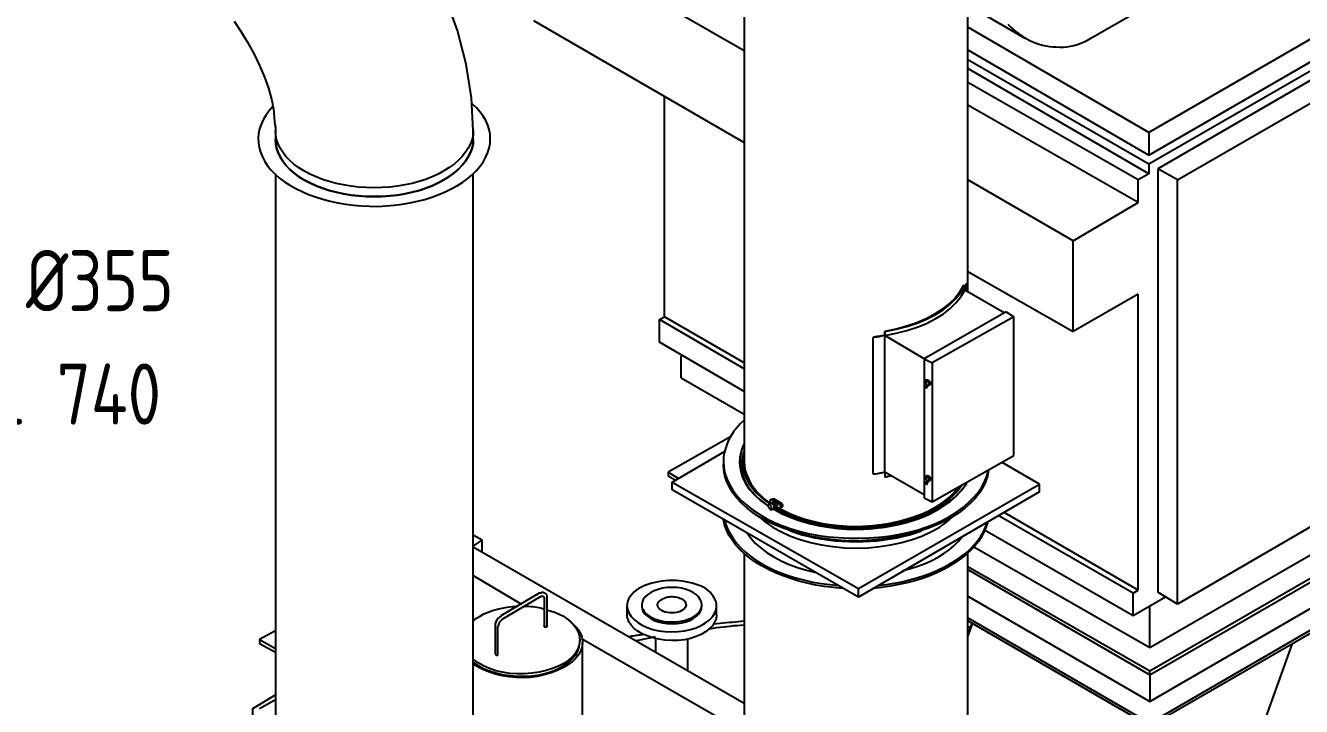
# Model space of a CAD drawing. Header units: metres. Extents: x 20 to 415, y 5 to 292.
# Drawn here: x 209.29 to 231.01, y 149.44 to 161.04 of the extents above; entities that cross this region are included whole.
import ezdxf

# ---------------------------------------------------------------- set-up
doc = ezdxf.new("R2010")
doc.units = ezdxf.units.M
for name, color, linetype in [('АРМАТУРА', 8, 'Continuous'), ('ВОЗДУХОВОДЫ', 7, 'Continuous'), ('ОБОЗНАЧЕНИЯ', 7, 'Continuous'), ('ОБОРУДОВАНИЕ', 8, 'Continuous')]:
    doc.layers.add(name, color=color, linetype=linetype)
doc.styles.add('GOST', font='isocpeur.ttf')

msp = doc.modelspace()

# ---------------------------------------------------------------- linework, layer by layer
at = {"layer": 'АРМАТУРА'}
for points in [[(223.92, 155.829), (224.111, 155.869), (224.293, 155.919), (224.463, 155.978), (224.621, 156.046), (224.766, 156.122), (224.897, 156.207), (225.013, 156.299), (225.113, 156.398), (225.196, 156.504), (225.261, 156.617)], [(225.261, 156.617), (225.196, 156.504), (225.113, 156.398), (225.013, 156.299), (224.897, 156.207), (224.766, 156.122), (224.621, 156.046), (224.463, 155.978), (224.293, 155.919), (224.111, 155.869), (223.92, 155.829)], [(223.92, 155.829), (224.112, 155.865), (224.294, 155.913), (224.467, 155.97), (224.627, 156.038), (224.775, 156.114), (224.908, 156.198), (225.027, 156.29), (225.128, 156.388), (225.212, 156.492), (225.278, 156.6)], [(225.261, 156.533), (225.266, 156.543), (225.271, 156.553), (225.276, 156.564), (225.281, 156.574), (225.286, 156.585), (225.291, 156.597), (225.296, 156.609), (225.301, 156.622), (225.306, 156.636), (225.311, 156.65)], [(225.278, 156.55), (225.278, 156.56), (225.279, 156.57), (225.282, 156.58), (225.285, 156.59), (225.288, 156.6), (225.292, 156.61), (225.296, 156.62), (225.301, 156.63), (225.306, 156.64), (225.311, 156.65)], [(225.278, 156.533), (225.283, 156.544), (225.287, 156.555), (225.292, 156.567), (225.297, 156.579), (225.301, 156.592), (225.304, 156.604), (225.307, 156.617), (225.309, 156.629), (225.311, 156.64), (225.311, 156.65)], [(225.278, 156.533), (225.278, 156.6)], [(225.311, 156.65), (225.311, 156.5)], [(223.92, 155.762), (224.112, 155.798), (224.294, 155.844), (224.467, 155.9), (224.627, 155.966), (224.775, 156.041), (224.908, 156.124), (225.027, 156.216), (225.128, 156.314), (225.212, 156.421), (225.278, 156.533)], [(225.948, 156.148), (225.278, 156.533)], [(225.982, 156.164), (224.59, 155.36)], [(226.116, 156.08), (224.724, 155.293)], [(225.982, 156.164), (226.116, 156.08)], [(226.116, 153.717), (226.116, 156.08)], [(223.92, 155.762), (223.9, 155.757), (223.88, 155.754), (223.859, 155.751), (223.839, 155.748), (223.819, 155.745), (223.799, 155.743), (223.779, 155.74), (223.759, 155.737), (223.739, 155.733), (223.719, 155.728)], [(223.92, 155.762), (223.9, 155.757), (223.88, 155.754), (223.859, 155.751), (223.839, 155.748), (223.819, 155.745), (223.799, 155.743), (223.779, 155.74), (223.759, 155.737), (223.739, 155.733), (223.719, 155.728)], [(223.92, 155.762), (223.9, 155.757), (223.88, 155.752), (223.859, 155.747), (223.839, 155.743), (223.819, 155.739), (223.799, 155.735), (223.779, 155.733), (223.759, 155.73), (223.739, 155.729), (223.719, 155.728)], [(223.92, 155.829), (223.92, 155.762)], [(223.92, 155.762), (223.92, 155.829)], [(224.59, 155.36), (223.92, 155.762)], [(223.92, 153.432), (223.92, 155.762)], [(223.719, 153.399), (223.719, 155.728)], [(224.59, 155.36), (224.59, 152.996)], [(224.59, 155.36), (224.724, 155.293)], [(224.724, 155.293), (224.724, 152.929)], [(224.607, 154.991), (224.624, 155.024)], [(224.641, 154.974), (224.607, 154.991)], [(224.624, 154.974), (224.619, 154.974), (224.616, 154.972), (224.613, 154.971), (224.611, 154.968), (224.609, 154.966), (224.608, 154.963), (224.608, 154.961), (224.607, 154.959), (224.607, 154.958), (224.607, 154.957), (224.612, 154.952), (224.615, 154.948), (224.619, 154.943), (224.621, 154.938), (224.624, 154.934), (224.626, 154.931), (224.629, 154.928), (224.632, 154.926), (224.636, 154.924), (224.641, 154.924)], [(224.607, 154.857), (224.641, 154.924)], [(224.607, 154.857), (224.641, 154.924)], [(224.624, 155.008), (224.674, 154.991)], [(224.624, 154.974), (224.624, 154.974), (224.624, 154.974)], [(224.657, 154.907), (224.624, 154.857)], [(224.641, 154.974), (224.674, 154.991)], [(224.657, 154.907), (224.662, 154.912), (224.666, 154.916), (224.668, 154.919), (224.671, 154.921), (224.672, 154.924), (224.673, 154.926), (224.674, 154.929), (224.674, 154.932), (224.674, 154.936), (224.674, 154.941), (224.67, 154.946), (224.666, 154.951), (224.663, 154.955), (224.66, 154.96), (224.657, 154.964), (224.655, 154.967), (224.652, 154.97), (224.649, 154.972), (224.645, 154.974), (224.641, 154.974)], [(224.641, 154.907), (224.645, 154.907), (224.649, 154.907), (224.652, 154.907), (224.654, 154.907), (224.655, 154.907), (224.656, 154.907), (224.657, 154.907), (224.657, 154.907), (224.657, 154.907), (224.657, 154.907)], [(224.657, 154.991), (224.657, 154.991), (224.657, 154.991)], [(224.657, 154.991), (224.662, 154.99), (224.667, 154.989), (224.672, 154.987), (224.676, 154.984), (224.68, 154.981), (224.684, 154.977), (224.687, 154.972), (224.689, 154.967), (224.69, 154.962), (224.691, 154.957), (224.691, 154.952), (224.691, 154.948), (224.691, 154.943), (224.691, 154.938), (224.691, 154.934), (224.691, 154.931), (224.691, 154.928), (224.691, 154.926), (224.691, 154.924), (224.691, 154.924)], [(224.657, 154.907), (224.691, 154.924)], [(224.724, 152.929), (226.116, 153.717)], [(223.92, 153.432), (223.9, 153.427), (223.88, 153.422), (223.859, 153.417), (223.839, 153.413), (223.819, 153.409), (223.799, 153.406), (223.779, 153.403), (223.759, 153.4), (223.739, 153.399), (223.719, 153.399)], [(223.92, 153.432), (223.92, 153.348)], [(224.59, 153.047), (223.92, 153.432)], [(224.037, 153.365), (224.023, 153.365), (224.009, 153.363), (223.996, 153.362), (223.984, 153.359), (223.972, 153.357), (223.961, 153.354), (223.95, 153.352), (223.94, 153.35), (223.93, 153.349), (223.92, 153.348)], [(224.641, 153.332), (224.607, 153.365)], [(224.624, 153.348), (224.619, 153.348), (224.616, 153.347), (224.613, 153.345), (224.611, 153.342), (224.609, 153.34), (224.608, 153.337), (224.608, 153.335), (224.607, 153.333), (224.607, 153.332), (224.607, 153.332), (224.612, 153.326), (224.615, 153.322), (224.619, 153.317), (224.621, 153.313), (224.624, 153.309), (224.626, 153.305), (224.629, 153.302), (224.632, 153.3), (224.636, 153.298), (224.641, 153.298)], [(224.624, 153.382), (224.674, 153.365)], [(224.624, 153.348), (224.624, 153.348), (224.624, 153.348)], [(224.674, 153.365), (224.641, 153.348)], [(224.657, 153.281), (224.662, 153.282), (224.666, 153.283), (224.668, 153.285), (224.671, 153.288), (224.672, 153.292), (224.673, 153.296), (224.674, 153.3), (224.674, 153.305), (224.674, 153.31), (224.674, 153.315), (224.67, 153.319), (224.666, 153.323), (224.663, 153.326), (224.66, 153.329), (224.657, 153.332), (224.655, 153.334), (224.652, 153.337), (224.649, 153.34), (224.645, 153.344), (224.641, 153.348)], [(224.657, 153.365), (224.662, 153.365), (224.667, 153.363), (224.672, 153.361), (224.676, 153.358), (224.68, 153.355), (224.684, 153.351), (224.687, 153.346), (224.689, 153.341), (224.69, 153.337), (224.691, 153.332), (224.691, 153.326), (224.691, 153.322), (224.691, 153.317), (224.691, 153.313), (224.691, 153.309), (224.691, 153.305), (224.691, 153.302), (224.691, 153.3), (224.691, 153.298), (224.691, 153.298)], [(224.607, 153.231), (224.641, 153.298)], [(224.607, 153.231), (224.641, 153.298)], [(224.657, 153.281), (224.624, 153.214)], [(224.641, 153.281), (224.645, 153.281), (224.649, 153.281), (224.652, 153.281), (224.654, 153.281), (224.655, 153.281), (224.656, 153.281), (224.657, 153.281), (224.657, 153.281), (224.657, 153.281), (224.657, 153.281)], [(224.657, 153.281), (224.691, 153.298)], [(221.975, 152.963), (221.971, 152.962), (221.967, 152.959), (221.965, 152.955), (221.963, 152.949), (221.963, 152.942), (221.963, 152.934), (221.965, 152.925), (221.967, 152.916), (221.971, 152.906), (221.975, 152.896)], [(221.992, 152.963), (221.992, 152.963), (221.991, 152.963), (221.989, 152.963), (221.986, 152.963), (221.984, 152.963), (221.981, 152.963), (221.979, 152.963), (221.977, 152.963), (221.976, 152.963), (221.975, 152.963)], [(222.009, 152.963), (222.004, 152.967), (222.001, 152.971), (221.998, 152.974), (221.996, 152.976), (221.994, 152.977), (221.993, 152.978), (221.993, 152.979), (221.992, 152.979), (221.992, 152.98), (221.992, 152.98)], [(222.009, 152.963), (222.004, 152.967), (222.001, 152.971), (221.998, 152.974), (221.996, 152.976), (221.994, 152.977), (221.993, 152.978), (221.993, 152.979), (221.992, 152.979), (221.992, 152.98), (221.992, 152.98)], [(221.992, 152.98), (222.009, 152.963)], [(221.992, 152.98), (222.009, 152.963)], [(222.11, 152.896), (221.992, 152.963)], [(221.992, 152.896), (222.009, 152.929)], [(222.009, 152.98), (222.026, 152.98)], [(222.126, 152.912), (222.009, 152.963)], [(222.009, 152.929), (222.042, 152.896)], [(222.042, 152.879), (222.041, 152.884), (222.039, 152.889), (222.035, 152.894), (222.031, 152.898), (222.026, 152.902), (222.021, 152.906), (222.016, 152.908), (222.012, 152.911), (222.01, 152.912), (222.009, 152.912)], [(222.143, 152.912), (222.026, 152.98)], [(222.026, 152.946), (222.076, 152.912)], [(222.042, 152.896), (222.076, 152.912)], [(222.076, 152.912), (222.093, 152.862)], [(222.143, 152.829), (222.148, 152.829), (222.151, 152.83), (222.154, 152.833), (222.156, 152.836), (222.158, 152.839), (222.159, 152.843), (222.159, 152.848), (222.16, 152.852), (222.16, 152.857), (222.16, 152.862), (222.155, 152.867), (222.152, 152.872), (222.148, 152.877), (222.146, 152.882), (222.143, 152.887), (222.141, 152.892), (222.138, 152.897), (222.135, 152.902), (222.131, 152.907), (222.126, 152.912)], [(222.143, 152.829), (222.148, 152.829), (222.151, 152.83), (222.154, 152.833), (222.156, 152.836), (222.158, 152.839), (222.159, 152.843), (222.159, 152.848), (222.16, 152.852), (222.16, 152.857), (222.16, 152.862), (222.155, 152.867), (222.152, 152.872), (222.148, 152.877), (222.146, 152.882), (222.143, 152.887), (222.141, 152.892), (222.138, 152.897), (222.135, 152.902), (222.131, 152.907), (222.126, 152.912)], [(222.126, 152.912), (222.131, 152.907), (222.135, 152.902), (222.138, 152.897), (222.141, 152.892), (222.143, 152.887), (222.146, 152.882), (222.148, 152.877), (222.152, 152.872), (222.155, 152.867), (222.16, 152.862), (222.16, 152.857), (222.16, 152.852), (222.159, 152.848), (222.159, 152.843), (222.158, 152.839), (222.156, 152.836), (222.154, 152.833), (222.151, 152.83), (222.148, 152.829), (222.143, 152.829)], [(222.126, 152.912), (222.131, 152.907), (222.135, 152.902), (222.138, 152.897), (222.141, 152.892), (222.143, 152.887), (222.146, 152.882), (222.148, 152.877), (222.152, 152.872), (222.155, 152.867), (222.16, 152.862), (222.16, 152.857), (222.16, 152.852), (222.159, 152.848), (222.159, 152.843), (222.158, 152.839), (222.156, 152.836), (222.154, 152.833), (222.151, 152.83), (222.148, 152.829), (222.143, 152.829)], [(222.143, 152.912), (222.148, 152.912), (222.151, 152.911), (222.155, 152.908), (222.157, 152.906), (222.16, 152.902), (222.162, 152.898), (222.165, 152.894), (222.168, 152.889), (222.172, 152.884), (222.177, 152.879), (222.177, 152.874), (222.176, 152.869), (222.176, 152.864), (222.176, 152.859), (222.175, 152.854), (222.173, 152.849), (222.171, 152.844), (222.168, 152.839), (222.164, 152.834), (222.16, 152.829)], [(224.59, 152.996), (224.724, 152.929)], [(221.942, 152.879), (221.937, 152.878), (221.934, 152.875), (221.931, 152.871), (221.93, 152.866), (221.929, 152.86), (221.93, 152.854), (221.931, 152.847), (221.934, 152.84), (221.937, 152.834), (221.942, 152.829), (221.947, 152.82), (221.952, 152.812), (221.957, 152.807), (221.962, 152.802), (221.967, 152.799), (221.972, 152.797), (221.977, 152.796), (221.982, 152.795), (221.987, 152.795), (221.992, 152.795)], [(221.975, 152.896), (221.942, 152.879)], [(221.992, 152.812), (221.992, 152.817), (221.992, 152.822), (221.992, 152.827), (221.991, 152.832), (221.99, 152.837), (221.989, 152.842), (221.986, 152.847), (221.984, 152.852), (221.98, 152.857), (221.975, 152.862), (221.97, 152.867), (221.966, 152.87), (221.961, 152.873), (221.956, 152.875), (221.952, 152.877), (221.949, 152.878), (221.946, 152.878), (221.944, 152.879), (221.942, 152.879), (221.942, 152.879)], [(221.975, 152.896), (221.98, 152.9), (221.984, 152.902), (221.987, 152.903), (221.99, 152.903), (221.992, 152.902), (221.995, 152.901), (221.998, 152.899), (222.001, 152.897), (222.004, 152.896), (222.009, 152.896), (222.013, 152.891), (222.017, 152.886), (222.02, 152.881), (222.022, 152.876), (222.024, 152.871), (222.025, 152.866), (222.025, 152.86), (222.026, 152.855), (222.026, 152.85), (222.026, 152.845)], [(221.992, 152.795), (222.026, 152.812)], [(221.992, 152.795), (221.992, 152.796), (221.992, 152.797), (221.992, 152.799), (221.992, 152.801), (221.992, 152.804), (221.992, 152.806), (221.992, 152.808), (221.992, 152.81), (221.992, 152.811), (221.992, 152.812)], [(222.026, 152.845), (222.026, 152.841), (222.026, 152.837), (222.026, 152.834), (222.026, 152.831), (222.026, 152.829), (222.026, 152.826), (222.026, 152.823), (222.026, 152.82), (222.026, 152.816), (222.026, 152.812)], [(222.042, 152.896), (222.059, 152.845)], [(222.042, 152.845), (222.043, 152.846), (222.044, 152.847), (222.046, 152.849), (222.047, 152.852), (222.049, 152.856), (222.05, 152.86), (222.05, 152.864), (222.049, 152.869), (222.047, 152.874), (222.042, 152.879)], [(222.042, 152.829), (222.076, 152.845)], [(222.059, 152.845), (222.093, 152.862)], [(222.11, 152.812), (222.076, 152.845)], [(222.126, 152.812), (222.131, 152.817), (222.135, 152.822), (222.137, 152.827), (222.14, 152.832), (222.141, 152.837), (222.142, 152.842), (222.143, 152.847), (222.143, 152.852), (222.143, 152.857), (222.143, 152.862), (222.143, 152.867), (222.141, 152.872), (222.139, 152.877), (222.136, 152.881), (222.133, 152.885), (222.129, 152.889), (222.124, 152.892), (222.119, 152.894), (222.115, 152.895), (222.11, 152.896)], [(222.11, 152.812), (222.114, 152.812), (222.118, 152.812), (222.121, 152.812), (222.123, 152.812), (222.124, 152.812), (222.125, 152.812), (222.126, 152.812), (222.126, 152.812), (222.126, 152.812), (222.126, 152.812)]]:
    msp.add_lwpolyline(points, dxfattribs=at)
at = {"layer": 'ВОЗДУХОВОДЫ'}
for points in [[(216.913, 159.248), (216.882, 159.809), (216.79, 160.379), (216.641, 160.951), (216.439, 161.519), (216.188, 162.073), (215.892, 162.607), (215.555, 163.114), (215.18, 163.586), (214.771, 164.015), (214.332, 164.394), (214.271, 164.444), (214.208, 164.493), (214.143, 164.541), (214.078, 164.587), (214.012, 164.633), (213.945, 164.678), (213.878, 164.722), (213.811, 164.764), (213.744, 164.806), (213.678, 164.847)], [(221.523, 162.165), (221.523, 153.616)], [(227.423, 160.824), (229.786, 162.182)], [(224.808, 161.696), (226.3, 160.824)], [(225.328, 156.5), (225.328, 161.394)], [(212.841, 161.113), (212.963, 160.933), (213.077, 160.744), (213.181, 160.551), (213.275, 160.356), (213.356, 160.161), (213.424, 159.97), (213.477, 159.785), (213.487, 159.74), (213.495, 159.696), (213.503, 159.654), (213.509, 159.612), (213.515, 159.571), (213.519, 159.531), (213.523, 159.493), (213.525, 159.455), (213.527, 159.418), (213.527, 159.383), (213.532, 159.368), (213.536, 159.354), (213.538, 159.341), (213.541, 159.328), (213.542, 159.316), (213.543, 159.303), (213.544, 159.29), (213.544, 159.277), (213.544, 159.263), (213.544, 159.248)], [(226.011, 161.063), (226.04, 161.034), (226.069, 161.006), (226.097, 160.98), (226.126, 160.954), (226.155, 160.929), (226.185, 160.906), (226.217, 160.883), (226.249, 160.861), (226.283, 160.841)], [(226.283, 160.841), (226.334, 160.812), (226.386, 160.785), (226.439, 160.76), (226.492, 160.738), (226.547, 160.719), (226.603, 160.703), (226.66, 160.69), (226.718, 160.681), (226.777, 160.675), (226.836, 160.673), (226.897, 160.67), (226.957, 160.671), (227.017, 160.676), (227.077, 160.685), (227.136, 160.698), (227.195, 160.715), (227.253, 160.737), (227.311, 160.762), (227.367, 160.791), (227.423, 160.824)], [(213.494, 159.651), (213.433, 159.579), (213.38, 159.506), (213.335, 159.431), (213.3, 159.355), (213.274, 159.278), (213.257, 159.199), (213.251, 159.12), (213.254, 159.04), (213.268, 158.96), (213.293, 158.88), (213.323, 158.8), (213.363, 158.723), (213.412, 158.648), (213.471, 158.576), (213.538, 158.507), (213.614, 158.44), (213.698, 158.377), (213.79, 158.318), (213.89, 158.262), (213.997, 158.209), (214.11, 158.161), (214.228, 158.119), (214.349, 158.081), (214.475, 158.048), (214.604, 158.021), (214.737, 157.998), (214.871, 157.98), (215.008, 157.968), (215.147, 157.96), (215.287, 157.958), (215.427, 157.965), (215.565, 157.978), (215.699, 157.996), (215.831, 158.018), (215.96, 158.046), (216.085, 158.078), (216.206, 158.116), (216.324, 158.159), (216.436, 158.207), (216.545, 158.26), (216.642, 158.312), (216.733, 158.37), (216.817, 158.431), (216.894, 158.497), (216.964, 158.565), (217.025, 158.637), (217.078, 158.712), (217.122, 158.788), (217.157, 158.867), (217.182, 158.947), (217.197, 159.027), (217.202, 159.107), (217.197, 159.187), (217.183, 159.265), (217.159, 159.343), (217.125, 159.419), (217.082, 159.493), (217.029, 159.565), (216.967, 159.634), (216.897, 159.701)], [(213.544, 159.248), (213.544, 159.098)], [(216.913, 159.248), (216.908, 159.173), (216.892, 159.098), (216.865, 159.024), (216.828, 158.951), (216.781, 158.88), (216.725, 158.81), (216.66, 158.743), (216.585, 158.679), (216.502, 158.619), (216.41, 158.561), (216.316, 158.508), (216.214, 158.461), (216.106, 158.418), (215.992, 158.381), (215.872, 158.35), (215.748, 158.324), (215.62, 158.303), (215.489, 158.288), (215.356, 158.279), (215.22, 158.276), (215.09, 158.279), (214.96, 158.288), (214.831, 158.303), (214.705, 158.324), (214.581, 158.35), (214.461, 158.381), (214.345, 158.418), (214.235, 158.461), (214.129, 158.508), (214.03, 158.561), (213.939, 158.619), (213.857, 158.679), (213.785, 158.743), (213.722, 158.81), (213.668, 158.88), (213.624, 158.951), (213.589, 159.024), (213.564, 159.098), (213.549, 159.173), (213.544, 159.248)], [(216.913, 159.248), (216.913, 159.248), (216.913, 159.248)], [(216.913, 159.098), (216.913, 159.248)], [(213.544, 159.098), (213.549, 159.022), (213.564, 158.947), (213.589, 158.873), (213.624, 158.8), (213.668, 158.729), (213.722, 158.66), (213.785, 158.593), (213.857, 158.529), (213.939, 158.468), (214.03, 158.41), (214.129, 158.358), (214.235, 158.31), (214.345, 158.268), (214.461, 158.231), (214.581, 158.199), (214.705, 158.173), (214.831, 158.152), (214.96, 158.137), (215.09, 158.128), (215.22, 158.125), (215.356, 158.128), (215.489, 158.137), (215.62, 158.152), (215.748, 158.173), (215.872, 158.199), (215.992, 158.231), (216.106, 158.268), (216.214, 158.31), (216.316, 158.358), (216.41, 158.41), (216.502, 158.468), (216.585, 158.529), (216.66, 158.593), (216.725, 158.66), (216.781, 158.729), (216.828, 158.8), (216.865, 158.873), (216.892, 158.947), (216.908, 159.022), (216.913, 159.098)], [(216.913, 159.098), (216.908, 159.022), (216.892, 158.947), (216.865, 158.873), (216.828, 158.8), (216.781, 158.729), (216.725, 158.66), (216.66, 158.593), (216.585, 158.529), (216.502, 158.468), (216.41, 158.41), (216.316, 158.358), (216.214, 158.31), (216.106, 158.268), (215.992, 158.231), (215.872, 158.199), (215.748, 158.173), (215.62, 158.152), (215.489, 158.137), (215.356, 158.128), (215.22, 158.125), (215.09, 158.128), (214.96, 158.137), (214.831, 158.152), (214.705, 158.173), (214.581, 158.199), (214.461, 158.231), (214.345, 158.268), (214.235, 158.31), (214.129, 158.358), (214.03, 158.41), (213.939, 158.468), (213.857, 158.529), (213.785, 158.593), (213.722, 158.66), (213.668, 158.729), (213.624, 158.8), (213.589, 158.873), (213.564, 158.947), (213.549, 159.022), (213.544, 159.098)], [(213.544, 158.511), (213.544, 145.42)], [(216.913, 145.42), (216.913, 158.511)], [(221.523, 152.041), (221.523, 147.767)], [(225.328, 147.767), (225.328, 152.041)]]:
    msp.add_lwpolyline(points, dxfattribs=at)
at = {"layer": 'ОБОРУДОВАНИЕ'}
for points in [[(236.491, 163.338), (228.412, 158.679)], [(221.523, 160.606), (217.936, 162.668)], [(232.183, 161.394), (228.412, 159.215)], [(217.936, 161.126), (221.523, 159.047)], [(228.412, 159.215), (225.328, 161.008)], [(228.412, 158.829), (232.183, 161.008)], [(232.318, 160.774), (228.563, 158.595)], [(225.328, 160.623), (228.412, 158.829)], [(228.898, 158.41), (232.653, 160.573)], [(228.412, 158.679), (225.328, 160.455)], [(228.412, 158.511), (225.328, 160.304)], [(228.228, 158.41), (225.328, 160.07)], [(220.165, 156.08), (220.165, 159.835)], [(228.228, 158.025), (225.328, 159.684)], [(228.412, 159.215), (228.412, 158.829)], [(228.412, 158.679), (228.412, 158.511)], [(228.563, 158.595), (228.563, 151.387)], [(228.898, 158.41), (228.563, 158.595)], [(227.121, 157.371), (225.328, 158.41)], [(228.412, 158.511), (228.228, 158.41)], [(228.228, 158.025), (228.228, 158.41)], [(228.898, 151.186), (228.898, 158.41)], [(227.121, 157.371), (228.228, 158.025)], [(227.121, 155.829), (227.121, 157.371)], [(225.328, 156.852), (227.121, 155.829)], [(228.228, 156.466), (227.121, 155.829)], [(228.228, 151.421), (228.228, 156.466)], [(220.081, 156.03), (220.165, 156.08)], [(221.523, 155.192), (220.081, 156.03)], [(220.081, 155.645), (220.081, 156.03)], [(221.523, 155.293), (220.165, 156.08)], [(221.523, 154.807), (220.081, 155.645)], [(220.45, 155.041), (220.45, 155.41)], [(220.45, 155.041), (221.523, 154.421)], [(228.429, 150.448), (236.391, 155.041)], [(221.523, 154.32), (221.456, 154.254), (221.396, 154.186), (221.343, 154.117), (221.298, 154.046), (221.259, 153.975), (221.227, 153.903), (221.203, 153.831), (221.185, 153.759), (221.174, 153.687), (221.171, 153.616)], [(221.288, 154.036), (220.232, 153.432)], [(235.284, 154.002), (228.429, 150.046)], [(220.299, 153.264), (221.188, 153.784)], [(221.523, 153.918), (221.478, 153.807), (221.452, 153.694), (221.446, 153.581), (221.459, 153.469), (221.492, 153.359), (221.542, 153.251), (221.611, 153.146), (221.698, 153.046), (221.803, 152.951), (221.925, 152.862)], [(221.523, 153.918), (221.509, 153.888), (221.497, 153.858), (221.486, 153.828), (221.478, 153.797), (221.471, 153.767), (221.465, 153.737), (221.461, 153.707), (221.458, 153.677), (221.456, 153.647), (221.456, 153.616)], [(221.523, 153.801), (221.518, 153.781), (221.513, 153.761), (221.508, 153.741), (221.504, 153.722), (221.5, 153.702), (221.496, 153.684), (221.494, 153.666), (221.491, 153.648), (221.49, 153.632), (221.489, 153.616)], [(221.523, 153.801), (221.501, 153.705), (221.494, 153.609), (221.503, 153.512), (221.527, 153.417), (221.565, 153.323), (221.617, 153.231), (221.683, 153.142), (221.762, 153.056), (221.854, 152.974), (221.959, 152.896)], [(221.523, 153.801), (221.501, 153.705), (221.494, 153.609), (221.503, 153.512), (221.527, 153.417), (221.565, 153.323), (221.617, 153.231), (221.683, 153.142), (221.762, 153.056), (221.854, 152.974), (221.959, 152.896)], [(228.429, 149.979), (235.284, 153.935)], [(221.171, 153.616), (221.177, 153.516), (221.197, 153.416), (221.229, 153.317), (221.273, 153.221), (221.33, 153.126), (221.399, 153.035), (221.48, 152.947), (221.572, 152.863), (221.676, 152.785), (221.791, 152.711), (221.912, 152.639), (222.041, 152.575), (222.179, 152.517), (222.325, 152.466), (222.476, 152.422), (222.633, 152.385), (222.795, 152.356), (222.961, 152.333), (223.129, 152.318), (223.3, 152.309), (223.475, 152.308), (223.649, 152.313), (223.82, 152.326), (223.988, 152.345), (224.152, 152.372), (224.312, 152.406), (224.467, 152.446), (224.615, 152.494), (224.757, 152.549), (224.892, 152.611), (225.018, 152.679), (225.135, 152.751), (225.242, 152.828), (225.338, 152.909), (225.424, 152.994), (225.499, 153.083), (225.562, 153.174), (225.614, 153.269), (225.653, 153.366), (225.68, 153.466)], [(221.171, 153.616), (221.171, 153.566)], [(225.68, 153.466), (225.663, 153.366), (225.632, 153.269), (225.588, 153.174), (225.53, 153.082), (225.46, 152.992), (225.377, 152.906), (225.282, 152.822), (225.175, 152.743), (225.056, 152.666), (224.926, 152.594), (224.791, 152.532), (224.649, 152.475), (224.501, 152.426), (224.347, 152.382), (224.188, 152.345), (224.025, 152.314), (223.859, 152.29), (223.691, 152.273), (223.521, 152.262), (223.35, 152.259), (223.175, 152.268), (223.003, 152.285), (222.834, 152.309), (222.669, 152.34), (222.508, 152.378), (222.352, 152.423), (222.202, 152.474), (222.058, 152.531), (221.921, 152.593), (221.791, 152.661), (221.676, 152.738), (221.572, 152.82), (221.48, 152.904), (221.399, 152.992), (221.33, 153.082), (221.273, 153.175), (221.229, 153.27), (221.197, 153.368), (221.177, 153.466), (221.171, 153.566)], [(221.456, 153.616), (221.461, 153.532), (221.476, 153.448), (221.5, 153.366), (221.534, 153.286), (221.577, 153.208), (221.63, 153.133), (221.691, 153.06), (221.761, 152.991), (221.839, 152.925), (221.925, 152.862)], [(221.489, 153.616), (221.494, 153.537), (221.509, 153.458), (221.534, 153.381), (221.568, 153.305), (221.611, 153.231), (221.663, 153.159), (221.724, 153.089), (221.794, 153.022), (221.872, 152.958), (221.959, 152.896)], [(221.523, 153.616), (221.528, 153.537), (221.543, 153.458), (221.567, 153.381), (221.6, 153.305), (221.642, 153.231), (221.693, 153.159), (221.752, 153.089), (221.819, 153.022), (221.894, 152.958), (221.975, 152.896)], [(221.523, 153.616), (221.528, 153.537), (221.543, 153.458), (221.567, 153.381), (221.6, 153.305), (221.642, 153.231), (221.693, 153.159), (221.752, 153.089), (221.819, 153.022), (221.894, 152.958), (221.975, 152.896)], [(226.551, 153.231), (225.914, 153.6)], [(220.232, 153.432), (220.4, 153.332)], [(220.232, 153.432), (220.232, 153.365)], [(220.35, 153.298), (220.232, 153.365)], [(232.653, 153.365), (228.898, 151.186)], [(220.299, 153.264), (223.467, 151.454)], [(220.299, 153.13), (220.299, 153.264)], [(223.467, 151.303), (220.299, 153.13)], [(222.009, 152.812), (222.161, 152.731), (222.325, 152.661), (222.499, 152.602), (222.681, 152.553), (222.87, 152.514), (223.065, 152.487), (223.264, 152.471), (223.465, 152.467), (223.668, 152.474), (223.87, 152.493), (224.071, 152.529), (224.262, 152.575), (224.443, 152.631), (224.611, 152.696), (224.766, 152.77), (224.907, 152.852), (225.033, 152.941), (225.143, 153.037), (225.236, 153.14), (225.311, 153.248)], [(222.042, 152.829), (222.189, 152.753), (222.346, 152.686), (222.513, 152.629), (222.687, 152.581), (222.868, 152.544), (223.054, 152.516), (223.243, 152.499), (223.435, 152.492), (223.627, 152.496), (223.819, 152.51), (224.007, 152.541), (224.188, 152.582), (224.36, 152.633), (224.522, 152.693), (224.674, 152.762), (224.814, 152.839), (224.94, 152.923), (225.052, 153.014), (225.148, 153.111), (225.227, 153.214)], [(223.434, 152.46), (223.555, 152.462), (223.676, 152.47), (223.798, 152.482), (223.918, 152.498), (224.037, 152.519), (224.154, 152.543), (224.269, 152.572), (224.38, 152.604), (224.487, 152.639), (224.59, 152.678), (224.688, 152.725), (224.781, 152.774), (224.869, 152.826), (224.95, 152.881), (225.026, 152.938), (225.096, 152.996), (225.16, 153.057), (225.217, 153.119), (225.267, 153.183), (225.311, 153.248)], [(223.434, 152.493), (223.549, 152.495), (223.665, 152.501), (223.779, 152.512), (223.892, 152.526), (224.004, 152.544), (224.113, 152.566), (224.22, 152.592), (224.325, 152.622), (224.426, 152.656), (224.523, 152.695), (224.617, 152.732), (224.706, 152.773), (224.79, 152.817), (224.87, 152.865), (224.944, 152.917), (225.013, 152.971), (225.076, 153.028), (225.133, 153.088), (225.183, 153.15), (225.227, 153.214)], [(223.434, 152.493), (223.549, 152.495), (223.665, 152.501), (223.779, 152.512), (223.892, 152.526), (224.004, 152.544), (224.113, 152.566), (224.22, 152.592), (224.325, 152.622), (224.426, 152.656), (224.523, 152.695), (224.617, 152.732), (224.706, 152.773), (224.79, 152.817), (224.87, 152.865), (224.944, 152.917), (225.013, 152.971), (225.076, 153.028), (225.133, 153.088), (225.183, 153.15), (225.227, 153.214)], [(223.434, 152.51), (223.544, 152.512), (223.654, 152.518), (223.764, 152.528), (223.872, 152.541), (223.978, 152.558), (224.083, 152.579), (224.185, 152.603), (224.284, 152.63), (224.38, 152.661), (224.473, 152.695), (224.566, 152.731), (224.654, 152.771), (224.737, 152.813), (224.815, 152.858), (224.888, 152.906), (224.956, 152.957), (225.019, 153.009), (225.076, 153.064), (225.129, 153.121), (225.177, 153.181)], [(223.467, 151.454), (226.551, 153.231)], [(224.775, 152.829), (224.824, 152.859), (224.871, 152.891), (224.916, 152.924), (224.96, 152.957), (225.001, 152.992), (225.04, 153.028), (225.077, 153.064), (225.113, 153.102), (225.146, 153.141), (225.177, 153.181)], [(226.551, 153.097), (226.551, 153.231)], [(228.429, 149.527), (234.647, 153.13)], [(228.429, 149.158), (235.284, 153.13)], [(226.551, 153.097), (223.467, 151.303)], [(235.284, 153.063), (228.429, 149.108)], [(222.009, 152.812), (222.124, 152.749), (222.247, 152.692), (222.378, 152.64), (222.515, 152.594), (222.658, 152.554), (222.807, 152.521), (222.959, 152.495), (223.115, 152.476), (223.273, 152.464), (223.434, 152.46)], [(222.042, 152.829), (222.157, 152.766), (222.279, 152.71), (222.407, 152.66), (222.542, 152.617), (222.682, 152.579), (222.826, 152.549), (222.974, 152.525), (223.125, 152.507), (223.278, 152.497), (223.434, 152.493)], [(222.042, 152.829), (222.157, 152.766), (222.279, 152.71), (222.407, 152.66), (222.542, 152.617), (222.682, 152.579), (222.826, 152.549), (222.974, 152.525), (223.125, 152.507), (223.278, 152.497), (223.434, 152.493)], [(222.076, 152.845), (222.185, 152.783), (222.302, 152.727), (222.426, 152.677), (222.556, 152.633), (222.692, 152.596), (222.833, 152.565), (222.978, 152.541), (223.127, 152.524), (223.279, 152.514), (223.434, 152.51)], [(222.076, 152.845), (222.185, 152.783), (222.302, 152.727), (222.426, 152.677), (222.555, 152.633), (222.69, 152.596), (222.829, 152.565), (222.972, 152.541), (223.118, 152.524), (223.267, 152.514), (223.417, 152.51), (223.567, 152.514), (223.716, 152.524), (223.862, 152.541), (224.006, 152.564), (224.146, 152.594), (224.282, 152.63), (224.414, 152.671), (224.54, 152.718), (224.661, 152.771), (224.775, 152.829)], [(228.144, 151.37), (225.847, 152.695)], [(228.228, 151.421), (225.948, 152.745)], [(223.199, 151.454), (223.044, 151.467), (222.892, 151.486), (222.743, 151.511), (222.597, 151.542), (222.455, 151.578), (222.318, 151.62), (222.186, 151.667), (222.059, 151.719), (221.939, 151.777), (221.825, 151.84), (221.718, 151.903), (221.62, 151.97), (221.53, 152.042), (221.45, 152.117), (221.378, 152.196), (221.317, 152.278), (221.265, 152.362), (221.223, 152.449), (221.191, 152.538), (221.171, 152.628)], [(221.188, 152.628), (221.212, 152.543), (221.246, 152.459), (221.288, 152.377), (221.339, 152.297), (221.399, 152.219), (221.468, 152.144), (221.544, 152.071), (221.63, 152.002), (221.723, 151.936), (221.825, 151.873), (221.933, 151.815), (222.048, 151.761), (222.167, 151.711), (222.292, 151.666), (222.422, 151.626), (222.556, 151.591), (222.694, 151.561), (222.837, 151.536), (222.983, 151.518), (223.132, 151.504)], [(221.774, 152.678), (221.888, 152.581), (222.016, 152.493), (222.158, 152.414), (222.313, 152.344), (222.478, 152.284), (222.654, 152.234), (222.839, 152.194), (223.031, 152.165), (223.23, 152.147), (223.434, 152.141), (223.634, 152.147), (223.83, 152.165), (224.021, 152.194), (224.205, 152.234), (224.381, 152.284), (224.546, 152.344), (224.7, 152.414), (224.841, 152.493), (224.967, 152.581), (225.076, 152.678)], [(225.663, 152.577), (225.638, 152.493), (225.605, 152.41), (225.562, 152.33), (225.511, 152.253), (225.452, 152.177), (225.383, 152.104), (225.306, 152.034), (225.221, 151.966), (225.128, 151.902), (225.026, 151.84), (224.917, 151.777), (224.803, 151.721), (224.683, 151.67), (224.559, 151.624), (224.429, 151.584), (224.295, 151.549), (224.156, 151.519), (224.014, 151.493), (223.868, 151.471), (223.719, 151.454)], [(223.802, 151.504), (223.942, 151.522), (224.078, 151.543), (224.21, 151.568), (224.339, 151.598), (224.465, 151.632), (224.586, 151.671), (224.703, 151.714), (224.815, 151.762), (224.923, 151.815), (225.026, 151.873), (225.123, 151.931), (225.213, 151.992), (225.296, 152.056), (225.371, 152.123), (225.439, 152.194), (225.499, 152.267), (225.552, 152.342), (225.597, 152.419), (225.634, 152.497), (225.663, 152.577)], [(217.064, 152.276), (216.913, 152.359)], [(216.913, 152.175), (217.064, 152.276)], [(217.064, 152.074), (217.064, 152.276)], [(221.573, 152.393), (221.64, 152.304), (221.719, 152.219), (221.811, 152.137), (221.914, 152.06), (222.028, 151.989), (222.152, 151.922), (222.287, 151.862), (222.431, 151.808), (222.585, 151.762), (222.746, 151.722)], [(221.573, 152.393), (221.64, 152.304), (221.719, 152.219), (221.811, 152.137), (221.914, 152.06), (222.028, 151.989), (222.152, 151.922), (222.287, 151.862), (222.431, 151.808), (222.585, 151.762), (222.746, 151.722)], [(224.54, 152.426), (224.442, 152.393), (224.34, 152.362), (224.233, 152.335), (224.124, 152.311), (224.012, 152.29), (223.898, 152.273), (223.783, 152.26), (223.666, 152.25), (223.55, 152.244), (223.434, 152.242), (223.313, 152.244), (223.193, 152.25), (223.074, 152.26), (222.956, 152.273), (222.841, 152.29), (222.728, 152.311), (222.618, 152.335), (222.511, 152.362), (222.409, 152.393), (222.311, 152.426)], [(224.222, 151.756), (224.355, 151.79), (224.482, 151.83), (224.604, 151.876), (224.718, 151.928), (224.825, 151.984), (224.924, 152.046), (225.014, 152.111), (225.095, 152.18), (225.167, 152.252), (225.227, 152.326)], [(224.222, 151.756), (224.355, 151.79), (224.482, 151.83), (224.604, 151.876), (224.718, 151.928), (224.825, 151.984), (224.924, 152.046), (225.014, 152.111), (225.095, 152.18), (225.167, 152.252), (225.227, 152.326)], [(228.144, 150.985), (225.613, 152.443)], [(221.523, 149.493), (216.913, 152.158)], [(225.445, 152.158), (228.429, 150.448)], [(228.429, 150.046), (225.328, 151.823)], [(216.913, 151.672), (217.735, 151.186)], [(225.328, 151.773), (228.429, 149.979)], [(221.054, 151.152), (221.051, 151.188), (221.044, 151.223), (221.032, 151.257), (221.015, 151.291), (220.995, 151.324), (220.97, 151.356), (220.942, 151.387), (220.91, 151.417), (220.874, 151.445), (220.836, 151.471), (220.789, 151.491), (220.741, 151.509), (220.691, 151.526), (220.64, 151.541), (220.586, 151.555), (220.532, 151.566), (220.475, 151.576), (220.418, 151.583), (220.359, 151.587), (220.299, 151.588), (220.239, 151.587), (220.179, 151.583), (220.12, 151.576), (220.062, 151.566), (220.006, 151.555), (219.952, 151.541), (219.9, 151.526), (219.851, 151.509), (219.805, 151.491), (219.763, 151.471), (219.72, 151.445), (219.681, 151.417), (219.646, 151.387), (219.615, 151.356), (219.589, 151.324), (219.567, 151.291), (219.55, 151.257), (219.538, 151.223), (219.531, 151.188), (219.528, 151.152)], [(220.802, 151.169), (220.796, 151.218), (220.777, 151.265), (220.747, 151.308), (220.707, 151.348), (220.658, 151.383), (220.599, 151.413), (220.534, 151.437), (220.461, 151.456), (220.383, 151.467), (220.299, 151.471), (220.215, 151.467), (220.136, 151.456), (220.061, 151.437), (219.993, 151.413), (219.933, 151.383), (219.881, 151.348), (219.838, 151.308), (219.806, 151.265), (219.786, 151.218), (219.78, 151.169)], [(223.467, 151.303), (223.467, 151.454)], [(228.144, 151.37), (228.228, 151.421)], [(228.898, 151.186), (228.563, 151.387)], [(218.036, 151.37), (217.383, 150.985)], [(217.416, 150.935), (218.07, 151.32)], [(218.17, 151.287), (218.17, 151.291), (218.17, 151.295), (218.17, 151.298), (218.17, 151.301), (218.17, 151.303), (218.17, 151.306), (218.17, 151.309), (218.17, 151.312), (218.17, 151.316), (218.17, 151.32), (218.17, 151.326), (218.168, 151.332), (218.166, 151.338), (218.162, 151.345), (218.158, 151.352), (218.152, 151.357), (218.146, 151.363), (218.138, 151.367), (218.13, 151.37), (218.12, 151.37), (218.115, 151.375), (218.11, 151.378), (218.105, 151.381), (218.099, 151.382), (218.093, 151.383), (218.086, 151.382), (218.079, 151.381), (218.071, 151.378), (218.063, 151.375), (218.036, 151.37)], [(218.07, 151.32), (218.07, 151.32), (218.072, 151.32), (218.074, 151.32), (218.076, 151.32), (218.078, 151.32), (218.081, 151.32), (218.083, 151.32), (218.085, 151.32), (218.086, 151.32), (218.087, 151.32), (218.087, 151.32), (218.089, 151.32), (218.09, 151.32), (218.093, 151.32), (218.095, 151.32), (218.098, 151.32), (218.1, 151.32), (218.102, 151.32), (218.103, 151.32), (218.103, 151.32), (218.104, 151.32), (218.105, 151.318), (218.107, 151.317), (218.109, 151.314), (218.112, 151.312), (218.114, 151.309), (218.117, 151.307), (218.119, 151.305), (218.12, 151.304), (218.12, 151.303), (218.12, 151.303), (218.12, 151.302), (218.12, 151.3), (218.12, 151.297), (218.12, 151.295), (218.12, 151.292), (218.12, 151.29), (218.12, 151.288), (218.12, 151.287), (218.12, 151.287)], [(218.07, 151.32), (218.07, 151.32), (218.07, 151.32)], [(218.12, 151.287), (218.12, 150.817)], [(218.12, 151.287), (218.12, 151.287), (218.12, 151.287)], [(218.17, 150.817), (218.17, 151.287)], [(220.048, 151.169), (220.049, 151.184), (220.052, 151.197), (220.056, 151.21), (220.063, 151.222), (220.071, 151.232), (220.08, 151.242), (220.091, 151.25), (220.104, 151.258), (220.117, 151.264), (220.132, 151.27)], [(220.132, 151.27), (220.153, 151.283), (220.176, 151.294), (220.2, 151.302), (220.225, 151.308), (220.251, 151.312), (220.278, 151.313), (220.304, 151.313), (220.331, 151.311), (220.357, 151.308), (220.383, 151.303), (220.408, 151.297), (220.431, 151.289), (220.453, 151.28), (220.472, 151.268), (220.49, 151.255), (220.505, 151.241), (220.517, 151.225), (220.526, 151.207), (220.532, 151.189), (220.534, 151.169)], [(225.328, 151.32), (228.429, 149.527)], [(228.144, 150.985), (228.144, 151.37)], [(228.697, 151.303), (228.144, 150.985)], [(216.913, 150.901), (216.967, 150.944), (217.027, 150.983), (217.093, 151.019), (217.164, 151.05), (217.24, 151.077), (217.32, 151.1), (217.403, 151.119), (217.489, 151.134), (217.578, 151.145), (217.668, 151.152)], [(217.383, 150.985), (217.382, 150.98), (217.381, 150.977), (217.379, 150.974), (217.377, 150.972), (217.374, 150.97), (217.372, 150.969), (217.37, 150.969), (217.368, 150.968), (217.366, 150.968), (217.366, 150.968), (217.351, 150.957), (217.338, 150.944), (217.326, 150.93), (217.315, 150.915), (217.305, 150.899), (217.297, 150.882), (217.291, 150.866), (217.286, 150.849), (217.283, 150.833), (217.282, 150.8)], [(217.785, 151.152), (217.82, 151.152), (217.855, 151.15), (217.89, 151.148), (217.925, 151.144), (217.959, 151.14), (217.992, 151.134), (218.026, 151.128), (218.058, 151.12), (218.09, 151.112), (218.12, 151.102)], [(217.797, 151.155), (217.809, 151.148)], [(218.17, 151.085), (218.2, 151.08), (218.229, 151.072), (218.257, 151.063), (218.284, 151.052), (218.311, 151.041), (218.337, 151.03), (218.363, 151.018), (218.388, 151.007), (218.414, 150.995), (218.439, 150.985)], [(218.439, 150.985), (218.491, 150.949), (218.539, 150.912), (218.581, 150.874), (218.619, 150.835), (218.65, 150.794), (218.677, 150.752), (218.697, 150.708), (218.712, 150.663), (218.721, 150.615), (218.724, 150.566)], [(219.528, 151.152), (219.528, 151.002)], [(219.528, 151.152), (219.529, 151.142), (219.53, 151.131), (219.532, 151.119), (219.535, 151.106), (219.539, 151.094), (219.543, 151.081), (219.547, 151.069), (219.552, 151.057), (219.557, 151.046), (219.562, 151.035)], [(219.562, 150.884), (219.557, 150.899), (219.552, 150.913), (219.547, 150.926), (219.543, 150.938), (219.539, 150.949), (219.535, 150.96), (219.532, 150.971), (219.53, 150.981), (219.529, 150.992), (219.528, 151.002)], [(219.562, 151.035), (219.599, 150.976), (219.651, 150.922), (219.714, 150.871), (219.789, 150.826), (219.874, 150.788), (219.967, 150.756), (220.068, 150.733), (220.174, 150.718), (220.285, 150.712), (220.4, 150.717), (220.508, 150.731), (220.61, 150.754), (220.704, 150.784), (220.789, 150.822), (220.865, 150.865), (220.93, 150.915), (220.982, 150.969), (221.021, 151.027), (221.045, 151.088), (221.054, 151.152)], [(221.054, 151.002), (221.045, 150.937), (221.021, 150.876), (220.982, 150.818), (220.93, 150.764), (220.865, 150.715), (220.789, 150.671), (220.704, 150.634), (220.609, 150.603), (220.508, 150.58), (220.4, 150.566), (220.285, 150.565), (220.174, 150.573), (220.068, 150.589), (219.967, 150.613), (219.874, 150.643), (219.789, 150.68), (219.714, 150.724), (219.651, 150.772), (219.599, 150.826), (219.562, 150.884)], [(219.78, 151.169), (219.78, 151.152)], [(219.78, 151.169), (219.78, 151.164), (219.78, 151.157), (219.78, 151.151), (219.781, 151.143), (219.782, 151.136), (219.783, 151.128), (219.785, 151.121), (219.788, 151.114), (219.792, 151.108), (219.796, 151.102)], [(219.78, 151.152), (219.786, 151.103), (219.806, 151.057), (219.838, 151.013), (219.881, 150.974), (219.933, 150.939), (219.993, 150.909), (220.061, 150.884), (220.136, 150.866), (220.215, 150.855), (220.299, 150.851), (220.383, 150.855), (220.461, 150.866), (220.534, 150.884), (220.599, 150.909), (220.658, 150.939), (220.707, 150.974), (220.747, 151.013), (220.777, 151.057), (220.796, 151.103), (220.802, 151.152)], [(219.796, 151.102), (219.821, 151.059), (219.856, 151.02), (219.898, 150.986), (219.949, 150.956), (220.006, 150.93), (220.069, 150.91), (220.138, 150.895), (220.211, 150.886), (220.287, 150.882), (220.366, 150.884), (220.44, 150.893), (220.508, 150.908), (220.571, 150.928), (220.628, 150.953), (220.679, 150.983), (220.721, 151.016), (220.755, 151.052), (220.781, 151.09), (220.797, 151.129), (220.802, 151.169)], [(220.534, 151.169), (220.531, 151.149), (220.521, 151.129), (220.505, 151.111), (220.485, 151.093), (220.461, 151.077), (220.432, 151.063), (220.402, 151.051), (220.369, 151.043), (220.334, 151.037), (220.299, 151.035), (220.26, 151.037), (220.222, 151.043), (220.186, 151.051), (220.153, 151.063), (220.123, 151.077), (220.098, 151.093), (220.077, 151.111), (220.061, 151.129), (220.051, 151.149), (220.048, 151.169)], [(220.802, 151.152), (220.802, 151.169)], [(221.054, 151.002), (221.054, 151.152)], [(228.429, 150.448), (228.429, 151.152)], [(216.913, 150.901), (216.918, 150.906), (216.922, 150.909), (216.925, 150.913), (216.928, 150.915), (216.93, 150.918), (216.933, 150.92), (216.935, 150.923), (216.938, 150.926), (216.942, 150.93), (216.947, 150.935)], [(217.282, 150.8), (217.282, 150.331)], [(217.282, 150.8), (217.299, 150.8)], [(217.332, 150.8), (217.333, 150.805), (217.334, 150.809), (217.336, 150.812), (217.338, 150.815), (217.341, 150.817), (217.343, 150.82), (217.346, 150.823), (217.347, 150.826), (217.349, 150.829), (217.349, 150.834), (217.35, 150.84), (217.351, 150.848), (217.354, 150.856), (217.357, 150.866), (217.362, 150.876), (217.367, 150.886), (217.374, 150.895), (217.381, 150.904), (217.39, 150.912), (217.399, 150.918), (217.399, 150.918), (217.4, 150.92), (217.4, 150.921), (217.401, 150.924), (217.402, 150.926), (217.403, 150.929), (217.405, 150.931), (217.408, 150.933), (217.412, 150.934), (217.416, 150.935)], [(217.332, 150.331), (217.332, 150.8)], [(218.17, 150.817), (218.17, 150.813), (218.169, 150.809), (218.166, 150.806), (218.164, 150.804), (218.16, 150.803), (218.156, 150.802), (218.152, 150.801), (218.147, 150.801), (218.142, 150.8), (218.137, 150.8), (218.136, 150.8), (218.135, 150.801), (218.133, 150.801), (218.131, 150.802), (218.129, 150.803), (218.126, 150.804), (218.124, 150.806), (218.122, 150.809), (218.121, 150.813), (218.12, 150.817)], [(218.12, 150.817), (218.12, 150.817), (218.12, 150.816), (218.12, 150.814), (218.12, 150.811), (218.12, 150.809), (218.12, 150.806), (218.12, 150.804), (218.12, 150.802), (218.12, 150.801), (218.12, 150.8)], [(218.12, 150.8), (218.125, 150.8), (218.13, 150.8), (218.135, 150.8), (218.14, 150.8), (218.145, 150.8), (218.15, 150.8), (218.155, 150.8), (218.16, 150.8), (218.165, 150.8), (218.17, 150.8)], [(218.154, 150.8), (218.158, 150.801), (218.162, 150.802), (218.165, 150.804), (218.167, 150.806), (218.168, 150.809), (218.169, 150.811), (218.17, 150.814), (218.17, 150.816), (218.17, 150.817), (218.17, 150.817)], [(218.506, 150.935), (218.554, 150.899), (218.598, 150.862), (218.638, 150.824), (218.672, 150.786), (218.703, 150.746), (218.728, 150.705), (218.748, 150.664), (218.762, 150.621), (218.771, 150.577), (218.774, 150.532)], [(220.936, 150.767), (220.996, 150.776), (221.055, 150.785), (221.114, 150.793), (221.172, 150.8), (221.23, 150.807), (221.287, 150.813), (221.346, 150.819), (221.404, 150.824), (221.463, 150.829), (221.523, 150.834)], [(221.003, 150.851), (221.058, 150.856), (221.112, 150.861), (221.165, 150.866), (221.218, 150.871), (221.269, 150.876), (221.321, 150.881), (221.372, 150.886), (221.422, 150.891), (221.473, 150.896), (221.523, 150.901)], [(225.328, 150.951), (228.429, 149.158)], [(228.429, 149.108), (225.328, 150.901)], [(225.395, 150.851), (225.328, 150.666)], [(225.328, 150.633), (225.412, 150.851)], [(225.328, 150.8), (225.333, 150.8), (225.338, 150.8), (225.343, 150.8), (225.348, 150.799), (225.353, 150.798), (225.358, 150.797), (225.363, 150.795), (225.368, 150.792), (225.373, 150.788), (225.378, 150.784)], [(213.544, 150.733), (213.276, 150.583)], [(213.276, 150.583), (213.276, 150.516)], [(213.276, 150.583), (213.544, 150.432)], [(218.724, 150.566), (218.715, 150.492), (218.691, 150.42), (218.651, 150.352), (218.598, 150.288), (218.531, 150.229), (218.452, 150.175), (218.362, 150.127), (218.262, 150.087), (218.153, 150.054), (218.036, 150.029), (217.91, 150.009), (217.783, 149.999), (217.657, 149.998), (217.533, 150.007), (217.412, 150.025), (217.297, 150.052), (217.188, 150.088), (217.086, 150.133), (216.995, 150.186), (216.913, 150.247)], [(216.913, 150.197), (216.995, 150.14), (217.086, 150.091), (217.188, 150.049), (217.297, 150.014), (217.412, 149.988), (217.533, 149.969), (217.657, 149.959), (217.783, 149.957), (217.91, 149.964), (218.036, 149.979), (218.153, 150.008), (218.262, 150.045), (218.362, 150.088), (218.452, 150.138), (218.531, 150.193), (218.598, 150.253), (218.651, 150.318), (218.691, 150.386), (218.715, 150.458), (218.724, 150.532)], [(216.913, 150.197), (216.995, 150.14), (217.086, 150.091), (217.188, 150.049), (217.297, 150.014), (217.412, 149.988), (217.533, 149.969), (217.657, 149.959), (217.783, 149.957), (217.91, 149.964), (218.036, 149.979), (218.153, 150.008), (218.262, 150.045), (218.362, 150.088), (218.452, 150.138), (218.531, 150.193), (218.598, 150.253), (218.651, 150.318), (218.691, 150.386), (218.715, 150.458), (218.724, 150.532)], [(218.774, 150.532), (218.767, 150.463), (218.745, 150.394), (218.709, 150.328), (218.66, 150.265), (218.598, 150.205), (218.524, 150.15), (218.439, 150.099), (218.343, 150.053), (218.236, 150.013), (218.12, 149.979), (218.003, 149.954), (217.883, 149.938), (217.761, 149.932), (217.64, 149.935), (217.521, 149.946), (217.404, 149.965), (217.292, 149.991), (217.186, 150.025), (217.087, 150.066), (216.997, 150.113)], [(218.724, 150.532), (218.724, 150.566)], [(218.757, 150.599), (221.523, 149.007)], [(218.774, 148.253), (218.774, 150.532)], [(219.562, 150.633), (219.587, 150.638), (219.612, 150.643), (219.637, 150.648), (219.661, 150.652), (219.685, 150.656), (219.709, 150.659), (219.732, 150.662), (219.754, 150.665), (219.776, 150.666), (219.796, 150.666)], [(219.679, 150.566), (219.714, 150.571), (219.749, 150.578), (219.784, 150.585), (219.819, 150.592), (219.853, 150.599), (219.887, 150.607), (219.92, 150.614), (219.952, 150.621), (219.984, 150.627), (220.014, 150.633)], [(220.014, 150.599), (220.014, 150.365)], [(220.567, 150.046), (220.567, 150.599)], [(225.328, 150.717), (225.332, 150.717), (225.334, 150.717), (225.336, 150.717), (225.336, 150.717), (225.336, 150.717), (225.336, 150.717), (225.337, 150.717), (225.338, 150.717), (225.341, 150.717), (225.345, 150.717)], [(213.276, 150.516), (213.544, 150.365)], [(217.282, 150.331), (217.299, 150.314)], [(217.299, 150.314), (217.299, 150.314), (217.301, 150.314), (217.303, 150.314), (217.305, 150.314), (217.307, 150.314), (217.31, 150.314), (217.312, 150.314), (217.314, 150.314), (217.315, 150.314), (217.316, 150.314), (217.32, 150.315), (217.324, 150.316), (217.327, 150.318), (217.329, 150.32), (217.33, 150.323), (217.331, 150.325), (217.332, 150.328), (217.332, 150.329), (217.332, 150.331), (217.332, 150.331)], [(230.138, 148.001), (230.138, 148.504), (230.859, 150.516)], [(216.997, 150.113), (216.987, 150.118), (216.977, 150.123), (216.967, 150.128), (216.958, 150.133), (216.949, 150.138), (216.94, 150.143), (216.933, 150.148), (216.925, 150.153), (216.919, 150.158), (216.913, 150.164)], [(228.429, 149.979), (228.429, 150.046)], [(228.429, 149.979), (228.429, 149.527)], [(213.544, 149.074), (213.159, 149.292), (213.159, 149.409), (213.544, 149.644)], [(213.276, 149.409), (213.544, 149.56)]]:
    msp.add_lwpolyline(points, dxfattribs=at)

# ---------------------------------------------------------------- texts
at = {"layer": 'ОБОЗНАЧЕНИЯ', "style": 'GOST', "width": 0.8}
for s, p in [('%%c355', (209.297, 156.174)), ('L 740', (208.692, 154.243))]:
    msp.add_text(s, height=1.0398, dxfattribs=at).set_placement(p)

doc.saveas('drawing.dxf')
